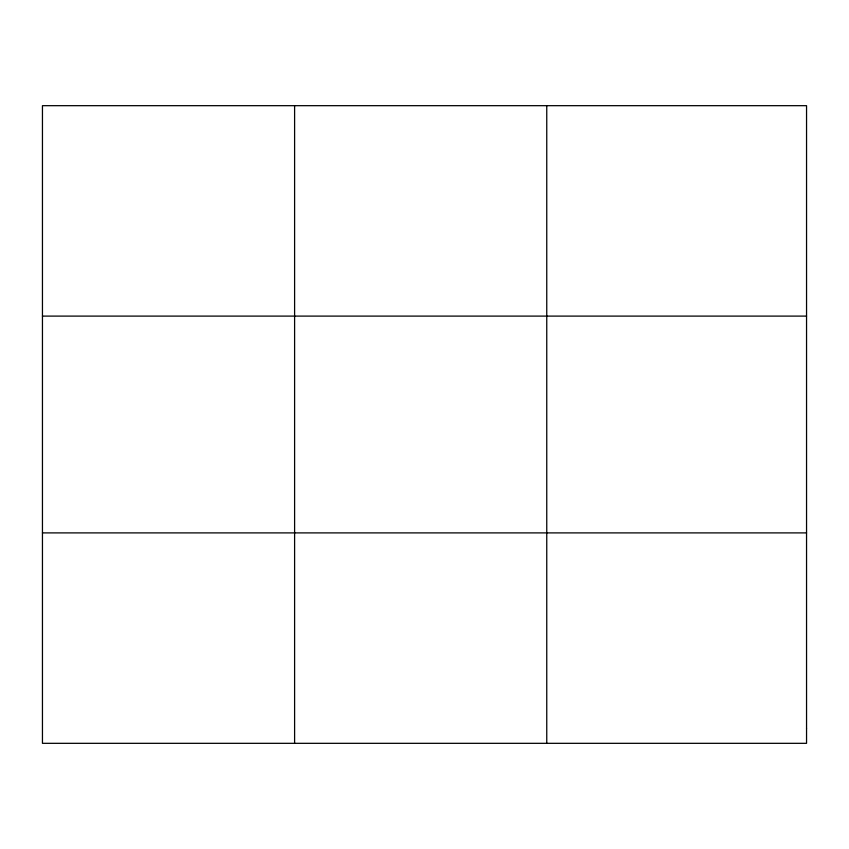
<?xml version="1.0" encoding="UTF-8"?>
<svg xmlns="http://www.w3.org/2000/svg" width="849" height="849" viewBox="0 0 849 849"><rect width="100%" height="100%" fill="white"/><g stroke="black" fill="none" stroke-linecap="round" stroke-linejoin="round"><path stroke-width="1.27" d="M294.603 105.679L294.603 743.321M546.756 105.679L546.756 743.321M42.45 316.104L806.55 316.104M42.45 532.896L806.55 532.896M806.55 728.293L806.55 743.321L42.45 743.321L42.45 105.679L806.55 105.679L806.55 728.293"/></g></svg>
